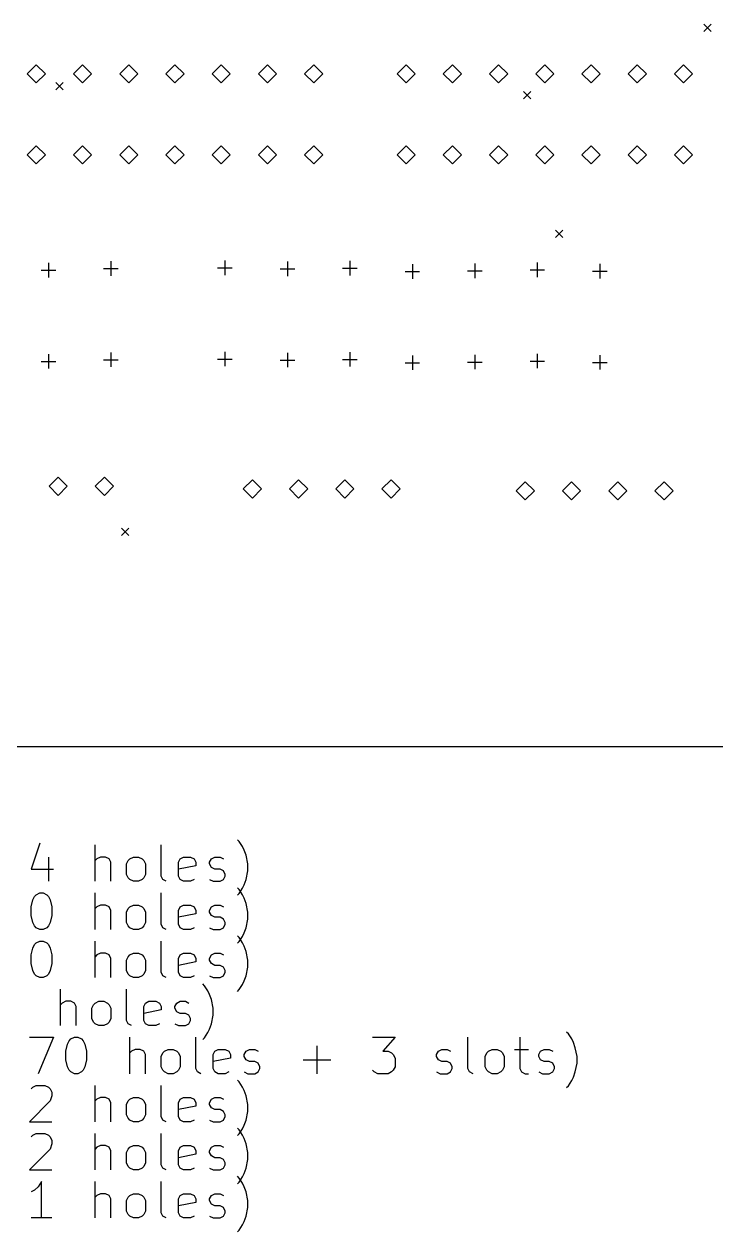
# Model space of a CAD drawing. Extents: x 114 to 269, y -161 to -28.
# Drawn here: x 152.7 to 190.7, y -161 to -94.7 of the extents above; entities that cross this region are included whole.
import ezdxf

# ---------------------------------------------------------------- set-up
doc = ezdxf.new("R2010")
doc.units = 0
doc.layers.add('BLACK', color=7, linetype='CONTINUOUS')

msp = doc.modelspace()

# ---------------------------------------------------------------- linework, layer by layer
at = {"layer": 'BLACK', "linetype": 'CONTINUOUS'}
for p, q in [((190.0197, -94.734), (190.4197, -95.134)), ((190.4197, -94.734), (190.0197, -95.134)), ((153.34, -96.96), (152.84, -97.46)), ((153.84, -97.46), (153.34, -96.96)), ((155.88, -96.96), (155.38, -97.46)), ((156.38, -97.46), (155.88, -96.96)), ((158.42, -96.96), (157.92, -97.46)), ((158.92, -97.46), (158.42, -96.96)), ((160.96, -96.96), (160.46, -97.46)), ((161.46, -97.46), (160.96, -96.96)), ((163.5, -96.96), (163, -97.46)), ((164, -97.46), (163.5, -96.96)), ((166.04, -96.96), (165.54, -97.46)), ((166.54, -97.46), (166.04, -96.96)), ((168.58, -96.96), (168.08, -97.46)), ((169.08, -97.46), (168.58, -96.96)), ((173.66, -96.96), (173.16, -97.46)), ((174.16, -97.46), (173.66, -96.96)), ((176.2, -96.96), (175.7, -97.46)), ((176.7, -97.46), (176.2, -96.96)), ((178.74, -96.96), (178.24, -97.46)), ((179.24, -97.46), (178.74, -96.96)), ((181.28, -96.96), (180.78, -97.46)), ((181.78, -97.46), (181.28, -96.96)), ((183.82, -96.96), (183.32, -97.46)), ((184.32, -97.46), (183.82, -96.96)), ((186.36, -96.96), (185.86, -97.46)), ((186.86, -97.46), (186.36, -96.96)), ((188.9, -96.96), (188.4, -97.46)), ((189.4, -97.46), (188.9, -96.96)), ((152.84, -97.46), (153.34, -97.96)), ((153.34, -97.96), (153.84, -97.46)), ((154.41, -97.933), (154.81, -98.333)), ((154.81, -97.933), (154.41, -98.333)), ((155.38, -97.46), (155.88, -97.96)), ((155.88, -97.96), (156.38, -97.46)), ((157.92, -97.46), (158.42, -97.96)), ((158.42, -97.96), (158.92, -97.46)), ((160.46, -97.46), (160.96, -97.96)), ((160.96, -97.96), (161.46, -97.46)), ((163, -97.46), (163.5, -97.96)), ((163.5, -97.96), (164, -97.46)), ((165.54, -97.46), (166.04, -97.96)), ((166.04, -97.96), (166.54, -97.46)), ((168.08, -97.46), (168.58, -97.96)), ((168.58, -97.96), (169.08, -97.46)), ((173.16, -97.46), (173.66, -97.96)), ((173.66, -97.96), (174.16, -97.46)), ((175.7, -97.46), (176.2, -97.96)), ((176.2, -97.96), (176.7, -97.46)), ((178.24, -97.46), (178.74, -97.96)), ((178.74, -97.96), (179.24, -97.46)), ((180.78, -97.46), (181.28, -97.96)), ((181.28, -97.96), (181.78, -97.46)), ((183.32, -97.46), (183.82, -97.96)), ((183.82, -97.96), (184.32, -97.46)), ((185.86, -97.46), (186.36, -97.96)), ((186.36, -97.96), (186.86, -97.46)), ((188.4, -97.46), (188.9, -97.96)), ((188.9, -97.96), (189.4, -97.46)), ((180.107, -98.4367), (180.507, -98.8367)), ((180.507, -98.4367), (180.107, -98.8367)), ((153.34, -101.405), (152.84, -101.905)), ((153.84, -101.905), (153.34, -101.405)), ((155.88, -101.405), (155.38, -101.905)), ((156.38, -101.905), (155.88, -101.405)), ((158.42, -101.405), (157.92, -101.905)), ((158.92, -101.905), (158.42, -101.405)), ((160.96, -101.405), (160.46, -101.905)), ((161.46, -101.905), (160.96, -101.405)), ((163.5, -101.405), (163, -101.905)), ((164, -101.905), (163.5, -101.405)), ((166.04, -101.405), (165.54, -101.905)), ((166.54, -101.905), (166.04, -101.405)), ((168.58, -101.405), (168.08, -101.905)), ((169.08, -101.905), (168.58, -101.405)), ((173.66, -101.405), (173.16, -101.905)), ((174.16, -101.905), (173.66, -101.405)), ((176.2, -101.405), (175.7, -101.905)), ((176.7, -101.905), (176.2, -101.405)), ((178.74, -101.405), (178.24, -101.905)), ((179.24, -101.905), (178.74, -101.405)), ((181.28, -101.405), (180.78, -101.905)), ((181.78, -101.905), (181.28, -101.405)), ((183.82, -101.405), (183.32, -101.905)), ((184.32, -101.905), (183.82, -101.405)), ((186.36, -101.405), (185.86, -101.905)), ((186.86, -101.905), (186.36, -101.405)), ((188.9, -101.405), (188.4, -101.905)), ((189.4, -101.905), (188.9, -101.405)), ((152.84, -101.905), (153.34, -102.405)), ((153.34, -102.405), (153.84, -101.905)), ((155.38, -101.905), (155.88, -102.405)), ((155.88, -102.405), (156.38, -101.905)), ((157.92, -101.905), (158.42, -102.405)), ((158.42, -102.405), (158.92, -101.905)), ((160.46, -101.905), (160.96, -102.405)), ((160.96, -102.405), (161.46, -101.905)), ((163, -101.905), (163.5, -102.405)), ((163.5, -102.405), (164, -101.905)), ((165.54, -101.905), (166.04, -102.405)), ((166.04, -102.405), (166.54, -101.905)), ((168.08, -101.905), (168.58, -102.405)), ((168.58, -102.405), (169.08, -101.905)), ((173.16, -101.905), (173.66, -102.405)), ((173.66, -102.405), (174.16, -101.905)), ((175.7, -101.905), (176.2, -102.405)), ((176.2, -102.405), (176.7, -101.905)), ((178.24, -101.905), (178.74, -102.405)), ((178.74, -102.405), (179.24, -101.905)), ((180.78, -101.905), (181.28, -102.405)), ((181.28, -102.405), (181.78, -101.905)), ((183.32, -101.905), (183.82, -102.405)), ((183.82, -102.405), (184.32, -101.905)), ((185.86, -101.905), (186.36, -102.405)), ((186.36, -102.405), (186.86, -101.905)), ((188.4, -101.905), (188.9, -102.405)), ((188.9, -102.405), (189.4, -101.905)), ((181.8635, -106.048), (182.2635, -106.448)), ((182.2635, -106.048), (181.8635, -106.448)), ((154.006, -107.845), (154.006, -108.645)), ((157.4386, -107.7533), (157.4386, -108.5533)), ((163.704, -107.7166), (163.704, -108.5166)), ((167.1366, -107.7716), (167.1366, -108.5716)), ((170.5693, -107.735), (170.5693, -108.535)), ((174.002, -107.9183), (174.002, -108.7183)), ((177.4346, -107.8816), (177.4346, -108.6816)), ((180.8673, -107.8266), (180.8673, -108.6266)), ((184.3, -107.9), (184.3, -108.7)), ((153.606, -108.245), (154.406, -108.245)), ((157.0386, -108.1533), (157.8386, -108.1533)), ((163.304, -108.1166), (164.104, -108.1166)), ((166.7366, -108.1716), (167.5366, -108.1716)), ((170.1693, -108.135), (170.9693, -108.135)), ((173.602, -108.3183), (174.402, -108.3183)), ((177.0346, -108.2816), (177.8346, -108.2816)), ((180.4673, -108.2266), (181.2673, -108.2266)), ((183.9, -108.3), (184.7, -108.3)), ((153.606, -113.245), (154.406, -113.245)), ((154.006, -112.845), (154.006, -113.645)), ((157.0386, -113.1533), (157.8386, -113.1533)), ((157.4386, -112.7533), (157.4386, -113.5533)), ((163.304, -113.1166), (164.104, -113.1166)), ((163.704, -112.7166), (163.704, -113.5166)), ((166.7366, -113.1716), (167.5366, -113.1716)), ((167.1366, -112.7716), (167.1366, -113.5716)), ((170.1693, -113.135), (170.9693, -113.135)), ((170.5693, -112.735), (170.5693, -113.535)), ((173.602, -113.3183), (174.402, -113.3183)), ((174.002, -112.9183), (174.002, -113.7183)), ((177.0346, -113.2816), (177.8346, -113.2816)), ((177.4346, -112.8816), (177.4346, -113.6816)), ((180.4673, -113.2266), (181.2673, -113.2266)), ((180.8673, -112.8266), (180.8673, -113.6266)), ((183.9, -113.3), (184.7, -113.3)), ((184.3, -112.9), (184.3, -113.7)), ((154.54, -119.6), (154.04, -120.1)), ((155.04, -120.1), (154.54, -119.6)), ((157.08, -119.6), (156.58, -120.1)), ((157.58, -120.1), (157.08, -119.6)), ((165.21, -119.75), (164.71, -120.25)), ((165.71, -120.25), (165.21, -119.75)), ((167.75, -119.75), (167.25, -120.25)), ((168.25, -120.25), (167.75, -119.75)), ((170.29, -119.75), (169.79, -120.25)), ((170.79, -120.25), (170.29, -119.75)), ((172.83, -119.75), (172.33, -120.25)), ((173.33, -120.25), (172.83, -119.75)), ((180.21, -119.85), (179.71, -120.35)), ((180.71, -120.35), (180.21, -119.85)), ((182.75, -119.85), (182.25, -120.35)), ((183.25, -120.35), (182.75, -119.85)), ((185.29, -119.85), (184.79, -120.35)), ((185.79, -120.35), (185.29, -119.85)), ((187.83, -119.85), (187.33, -120.35)), ((188.33, -120.35), (187.83, -119.85)), ((154.04, -120.1), (154.54, -120.6)), ((154.54, -120.6), (155.04, -120.1)), ((156.58, -120.1), (157.08, -120.6)), ((157.08, -120.6), (157.58, -120.1)), ((164.71, -120.25), (165.21, -120.75)), ((165.21, -120.75), (165.71, -120.25)), ((167.25, -120.25), (167.75, -120.75)), ((167.75, -120.75), (168.25, -120.25)), ((169.79, -120.25), (170.29, -120.75)), ((170.29, -120.75), (170.79, -120.25)), ((172.33, -120.25), (172.83, -120.75)), ((172.83, -120.75), (173.33, -120.25)), ((179.71, -120.35), (180.21, -120.85)), ((180.21, -120.85), (180.71, -120.35)), ((182.25, -120.35), (182.75, -120.85)), ((182.75, -120.85), (183.25, -120.35)), ((184.79, -120.35), (185.29, -120.85)), ((185.29, -120.85), (185.79, -120.35)), ((187.33, -120.35), (187.83, -120.85)), ((187.83, -120.85), (188.33, -120.35)), ((158.025, -122.4079), (158.425, -122.8079)), ((158.425, -122.4079), (158.025, -122.8079)), ((268.7, -134.4), (114.805, -134.4)), ((153.528247, -139.6946), (153.052057, -141.123171)), ((156.575867, -141.789838), (156.575867, -139.789838)), ((160.194915, -141.504123), (160.194915, -139.789838)), ((164.48063, -139.599361), (164.385392, -139.504123)), ((164.671106, -139.885076), (164.48063, -139.599361)), ((164.766344, -140.075552), (164.671106, -139.885076)), ((154.004438, -140.456504), (154.004438, -141.789838)), ((156.861581, -140.456504), (156.671105, -140.551742)), ((157.147296, -140.456504), (156.861581, -140.456504)), ((157.337772, -140.551742), (157.147296, -140.456504)), ((158.480629, -140.551742), (158.671105, -140.456504)), ((158.671105, -140.456504), (158.95682, -140.456504)), ((158.95682, -140.456504), (159.147296, -140.551742)), ((161.242534, -140.551742), (161.43301, -140.456504)), ((161.43301, -140.456504), (161.813963, -140.456504)), ((161.813963, -140.456504), (162.004439, -140.551742)), ((162.95682, -140.551742), (163.147296, -140.456504)), ((163.147296, -140.456504), (163.43301, -140.456504)), ((163.43301, -140.456504), (163.623487, -140.551742)), ((164.861582, -140.361266), (164.766344, -140.075552)), ((164.95682, -140.837457), (164.861582, -140.361266)), ((153.052057, -141.123171), (154.290152, -141.123171)), ((156.671105, -140.551742), (156.575867, -140.64698)), ((157.43301, -140.742219), (157.337772, -140.551742)), ((157.43301, -141.789838), (157.43301, -140.742219)), ((158.290153, -140.837457), (158.385391, -140.64698)), ((158.290153, -141.408885), (158.290153, -140.837457)), ((158.385391, -140.64698), (158.480629, -140.551742)), ((159.147296, -140.551742), (159.242534, -140.64698)), ((159.242534, -140.64698), (159.337772, -140.837457)), ((159.337772, -140.837457), (159.337772, -141.408885)), ((161.147296, -140.742219), (161.242534, -140.551742)), ((161.147296, -141.504123), (161.147296, -140.742219)), ((162.099677, -140.932695), (161.147296, -141.123171)), ((162.004439, -140.551742), (162.099677, -140.742219)), ((162.099677, -140.742219), (162.099677, -140.932695)), ((162.861582, -140.742219), (162.95682, -140.551742)), ((162.861582, -140.837457), (162.861582, -140.742219)), ((162.95682, -141.027933), (162.861582, -140.837457)), ((163.147296, -141.123171), (162.95682, -141.027933)), ((163.43301, -141.123171), (163.147296, -141.123171)), ((163.623487, -141.218409), (163.43301, -141.123171)), ((164.95682, -141.218409), (164.95682, -140.837457)), ((158.385391, -141.599361), (158.290153, -141.408885)), ((158.480629, -141.6946), (158.385391, -141.599361)), ((158.671105, -141.789838), (158.480629, -141.6946)), ((158.95682, -141.789838), (158.671105, -141.789838)), ((159.147296, -141.6946), (158.95682, -141.789838)), ((159.242534, -141.599361), (159.147296, -141.6946)), ((159.337772, -141.408885), (159.242534, -141.599361)), ((160.290153, -141.6946), (160.194915, -141.504123)), ((160.480629, -141.789838), (160.290153, -141.6946)), ((161.242534, -141.6946), (161.147296, -141.504123)), ((161.43301, -141.789838), (161.242534, -141.6946)), ((161.813963, -141.789838), (161.43301, -141.789838)), ((162.004439, -141.6946), (161.813963, -141.789838)), ((162.861582, -141.6946), (163.052058, -141.789838)), ((163.052058, -141.789838), (163.43301, -141.789838)), ((163.43301, -141.789838), (163.623487, -141.6946)), ((163.718725, -141.408885), (163.623487, -141.218409)), ((163.623487, -141.6946), (163.718725, -141.504123)), ((163.718725, -141.504123), (163.718725, -141.408885)), ((164.766344, -141.980314), (164.861582, -141.6946)), ((164.861582, -141.6946), (164.95682, -141.218409)), ((153.242533, -142.620314), (153.337771, -142.525076)), ((153.337771, -142.525076), (153.528247, -142.429838)), ((153.528247, -142.429838), (153.718724, -142.429838)), ((153.718724, -142.429838), (153.9092, -142.525076)), ((153.9092, -142.525076), (154.004438, -142.620314)), ((156.575867, -144.429838), (156.575867, -142.429838)), ((160.194915, -144.144123), (160.194915, -142.429838)), ((164.48063, -142.239361), (164.385392, -142.144123)), ((164.385392, -142.551742), (164.48063, -142.456504)), ((164.48063, -142.456504), (164.671106, -142.17079)), ((164.671106, -142.525076), (164.48063, -142.239361)), ((164.671106, -142.17079), (164.766344, -141.980314)), ((164.766344, -142.715552), (164.671106, -142.525076)), ((153.052057, -143.191742), (153.147295, -142.81079)), ((153.052057, -143.667933), (153.052057, -143.191742)), ((153.147295, -142.81079), (153.242533, -142.620314)), ((154.004438, -142.620314), (154.099676, -142.81079)), ((154.099676, -142.81079), (154.194914, -143.191742)), ((154.194914, -143.191742), (154.194914, -143.667933)), ((156.671105, -143.191742), (156.575867, -143.28698)), ((156.861581, -143.096504), (156.671105, -143.191742)), ((157.147296, -143.096504), (156.861581, -143.096504)), ((157.337772, -143.191742), (157.147296, -143.096504)), ((157.43301, -143.382219), (157.337772, -143.191742)), ((158.385391, -143.28698), (158.480629, -143.191742)), ((158.480629, -143.191742), (158.671105, -143.096504)), ((158.671105, -143.096504), (158.95682, -143.096504)), ((158.95682, -143.096504), (159.147296, -143.191742)), ((159.147296, -143.191742), (159.242534, -143.28698)), ((161.147296, -143.382219), (161.242534, -143.191742)), ((161.242534, -143.191742), (161.43301, -143.096504)), ((161.43301, -143.096504), (161.813963, -143.096504)), ((161.813963, -143.096504), (162.004439, -143.191742)), ((162.004439, -143.191742), (162.099677, -143.382219)), ((162.861582, -143.382219), (162.95682, -143.191742)), ((162.95682, -143.191742), (163.147296, -143.096504)), ((163.147296, -143.096504), (163.43301, -143.096504)), ((163.43301, -143.096504), (163.623487, -143.191742)), ((164.861582, -143.001266), (164.766344, -142.715552)), ((164.95682, -143.477457), (164.861582, -143.001266)), ((153.147295, -144.048885), (153.052057, -143.667933)), ((154.194914, -143.667933), (154.099676, -144.048885)), ((157.43301, -144.429838), (157.43301, -143.382219)), ((158.290153, -143.477457), (158.385391, -143.28698)), ((158.290153, -144.048885), (158.290153, -143.477457)), ((159.242534, -143.28698), (159.337772, -143.477457)), ((159.337772, -143.477457), (159.337772, -144.048885)), ((161.147296, -144.144123), (161.147296, -143.382219)), ((162.099677, -143.572695), (161.147296, -143.763171)), ((162.099677, -143.382219), (162.099677, -143.572695)), ((162.861582, -143.477457), (162.861582, -143.382219)), ((162.95682, -143.667933), (162.861582, -143.477457)), ((163.147296, -143.763171), (162.95682, -143.667933)), ((163.43301, -143.763171), (163.147296, -143.763171)), ((163.623487, -143.858409), (163.43301, -143.763171)), ((163.718725, -144.048885), (163.623487, -143.858409)), ((164.861582, -144.3346), (164.95682, -143.858409)), ((164.95682, -143.858409), (164.95682, -143.477457)), ((153.242533, -144.239361), (153.147295, -144.048885)), ((153.337771, -144.3346), (153.242533, -144.239361)), ((153.528247, -144.429838), (153.337771, -144.3346)), ((153.718724, -144.429838), (153.528247, -144.429838)), ((153.9092, -144.3346), (153.718724, -144.429838)), ((154.004438, -144.239361), (153.9092, -144.3346)), ((154.099676, -144.048885), (154.004438, -144.239361)), ((158.385391, -144.239361), (158.290153, -144.048885)), ((158.480629, -144.3346), (158.385391, -144.239361)), ((158.671105, -144.429838), (158.480629, -144.3346)), ((158.95682, -144.429838), (158.671105, -144.429838)), ((159.147296, -144.3346), (158.95682, -144.429838)), ((159.242534, -144.239361), (159.147296, -144.3346)), ((159.337772, -144.048885), (159.242534, -144.239361)), ((160.290153, -144.3346), (160.194915, -144.144123)), ((160.480629, -144.429838), (160.290153, -144.3346)), ((161.242534, -144.3346), (161.147296, -144.144123)), ((161.43301, -144.429838), (161.242534, -144.3346)), ((161.813963, -144.429838), (161.43301, -144.429838)), ((162.004439, -144.3346), (161.813963, -144.429838)), ((162.861582, -144.3346), (163.052058, -144.429838)), ((163.052058, -144.429838), (163.43301, -144.429838)), ((163.43301, -144.429838), (163.623487, -144.3346)), ((163.623487, -144.3346), (163.718725, -144.144123)), ((163.718725, -144.144123), (163.718725, -144.048885)), ((164.766344, -144.620314), (164.861582, -144.3346)), ((153.242533, -145.260314), (153.337771, -145.165076)), ((153.337771, -145.165076), (153.528247, -145.069838)), ((153.528247, -145.069838), (153.718724, -145.069838)), ((153.718724, -145.069838), (153.9092, -145.165076)), ((153.9092, -145.165076), (154.004438, -145.260314)), ((156.575867, -147.069838), (156.575867, -145.069838)), ((160.194915, -146.784123), (160.194915, -145.069838)), ((164.48063, -144.879361), (164.385392, -144.784123)), ((164.385392, -145.191742), (164.48063, -145.096504)), ((164.48063, -145.096504), (164.671106, -144.81079)), ((164.671106, -145.165076), (164.48063, -144.879361)), ((164.671106, -144.81079), (164.766344, -144.620314)), ((164.766344, -145.355552), (164.671106, -145.165076)), ((153.052057, -145.831742), (153.147295, -145.45079)), ((153.052057, -146.307933), (153.052057, -145.831742)), ((153.147295, -145.45079), (153.242533, -145.260314)), ((154.004438, -145.260314), (154.099676, -145.45079)), ((154.099676, -145.45079), (154.194914, -145.831742)), ((154.194914, -145.831742), (154.194914, -146.307933)), ((156.671105, -145.831742), (156.575867, -145.92698)), ((156.861581, -145.736504), (156.671105, -145.831742)), ((157.147296, -145.736504), (156.861581, -145.736504)), ((157.337772, -145.831742), (157.147296, -145.736504)), ((157.43301, -146.022219), (157.337772, -145.831742)), ((158.385391, -145.92698), (158.480629, -145.831742)), ((158.480629, -145.831742), (158.671105, -145.736504)), ((158.671105, -145.736504), (158.95682, -145.736504)), ((158.95682, -145.736504), (159.147296, -145.831742)), ((159.147296, -145.831742), (159.242534, -145.92698)), ((161.147296, -146.022219), (161.242534, -145.831742)), ((161.242534, -145.831742), (161.43301, -145.736504)), ((161.43301, -145.736504), (161.813963, -145.736504)), ((161.813963, -145.736504), (162.004439, -145.831742)), ((162.004439, -145.831742), (162.099677, -146.022219)), ((162.861582, -146.022219), (162.95682, -145.831742)), ((162.95682, -145.831742), (163.147296, -145.736504)), ((163.147296, -145.736504), (163.43301, -145.736504)), ((163.43301, -145.736504), (163.623487, -145.831742)), ((164.861582, -145.641266), (164.766344, -145.355552)), ((164.95682, -146.117457), (164.861582, -145.641266)), ((153.147295, -146.688885), (153.052057, -146.307933)), ((154.194914, -146.307933), (154.099676, -146.688885)), ((157.43301, -147.069838), (157.43301, -146.022219)), ((158.290153, -146.117457), (158.385391, -145.92698)), ((158.290153, -146.688885), (158.290153, -146.117457)), ((159.242534, -145.92698), (159.337772, -146.117457)), ((159.337772, -146.117457), (159.337772, -146.688885)), ((161.147296, -146.784123), (161.147296, -146.022219)), ((162.099677, -146.212695), (161.147296, -146.403171)), ((162.099677, -146.022219), (162.099677, -146.212695)), ((162.861582, -146.117457), (162.861582, -146.022219)), ((162.95682, -146.307933), (162.861582, -146.117457)), ((163.147296, -146.403171), (162.95682, -146.307933)), ((163.43301, -146.403171), (163.147296, -146.403171)), ((163.623487, -146.498409), (163.43301, -146.403171)), ((163.718725, -146.688885), (163.623487, -146.498409)), ((164.861582, -146.9746), (164.95682, -146.498409)), ((164.95682, -146.498409), (164.95682, -146.117457)), ((153.242533, -146.879361), (153.147295, -146.688885)), ((153.337771, -146.9746), (153.242533, -146.879361)), ((153.528247, -147.069838), (153.337771, -146.9746)), ((153.718724, -147.069838), (153.528247, -147.069838)), ((153.9092, -146.9746), (153.718724, -147.069838)), ((154.004438, -146.879361), (153.9092, -146.9746)), ((154.099676, -146.688885), (154.004438, -146.879361)), ((158.385391, -146.879361), (158.290153, -146.688885)), ((158.480629, -146.9746), (158.385391, -146.879361)), ((158.671105, -147.069838), (158.480629, -146.9746)), ((158.95682, -147.069838), (158.671105, -147.069838)), ((159.147296, -146.9746), (158.95682, -147.069838)), ((159.242534, -146.879361), (159.147296, -146.9746)), ((159.337772, -146.688885), (159.242534, -146.879361)), ((160.290153, -146.9746), (160.194915, -146.784123)), ((160.480629, -147.069838), (160.290153, -146.9746)), ((161.242534, -146.9746), (161.147296, -146.784123)), ((161.43301, -147.069838), (161.242534, -146.9746)), ((161.813963, -147.069838), (161.43301, -147.069838)), ((162.004439, -146.9746), (161.813963, -147.069838)), ((162.861582, -146.9746), (163.052058, -147.069838)), ((163.052058, -147.069838), (163.43301, -147.069838)), ((163.43301, -147.069838), (163.623487, -146.9746)), ((163.623487, -146.9746), (163.718725, -146.784123)), ((163.718725, -146.784123), (163.718725, -146.688885)), ((164.766344, -147.260314), (164.861582, -146.9746)), ((154.671105, -149.709838), (154.671105, -147.709838)), ((158.290153, -149.424123), (158.290153, -147.709838)), ((162.575868, -147.519361), (162.48063, -147.424123)), ((162.766344, -147.805076), (162.575868, -147.519361)), ((162.861582, -147.995552), (162.766344, -147.805076)), ((164.385392, -147.831742), (164.48063, -147.736504)), ((164.48063, -147.736504), (164.671106, -147.45079)), ((164.671106, -147.45079), (164.766344, -147.260314)), ((154.766343, -148.471742), (154.671105, -148.56698)), ((154.956819, -148.376504), (154.766343, -148.471742)), ((155.242534, -148.376504), (154.956819, -148.376504)), ((155.43301, -148.471742), (155.242534, -148.376504)), ((155.528248, -148.662219), (155.43301, -148.471742)), ((156.480629, -148.56698), (156.575867, -148.471742)), ((156.575867, -148.471742), (156.766343, -148.376504)), ((156.766343, -148.376504), (157.052058, -148.376504)), ((157.052058, -148.376504), (157.242534, -148.471742)), ((157.242534, -148.471742), (157.337772, -148.56698)), ((159.242534, -148.662219), (159.337772, -148.471742)), ((159.337772, -148.471742), (159.528248, -148.376504)), ((159.528248, -148.376504), (159.909201, -148.376504)), ((159.909201, -148.376504), (160.099677, -148.471742)), ((160.099677, -148.471742), (160.194915, -148.662219)), ((160.95682, -148.662219), (161.052058, -148.471742)), ((161.052058, -148.471742), (161.242534, -148.376504)), ((161.242534, -148.376504), (161.528248, -148.376504)), ((161.528248, -148.376504), (161.718725, -148.471742)), ((162.95682, -148.281266), (162.861582, -147.995552)), ((163.052058, -148.757457), (162.95682, -148.281266)), ((155.528248, -149.709838), (155.528248, -148.662219)), ((156.385391, -148.757457), (156.480629, -148.56698)), ((156.385391, -149.328885), (156.385391, -148.757457)), ((157.337772, -148.56698), (157.43301, -148.757457)), ((157.43301, -148.757457), (157.43301, -149.328885)), ((159.242534, -149.424123), (159.242534, -148.662219)), ((160.194915, -148.852695), (159.242534, -149.043171)), ((160.194915, -148.662219), (160.194915, -148.852695)), ((160.95682, -148.757457), (160.95682, -148.662219)), ((161.052058, -148.947933), (160.95682, -148.757457)), ((161.242534, -149.043171), (161.052058, -148.947933)), ((161.528248, -149.043171), (161.242534, -149.043171)), ((161.718725, -149.138409), (161.528248, -149.043171)), ((161.813963, -149.328885), (161.718725, -149.138409)), ((162.95682, -149.6146), (163.052058, -149.138409)), ((163.052058, -149.138409), (163.052058, -148.757457)), ((156.480629, -149.519361), (156.385391, -149.328885)), ((156.575867, -149.6146), (156.480629, -149.519361)), ((156.766343, -149.709838), (156.575867, -149.6146)), ((157.052058, -149.709838), (156.766343, -149.709838)), ((157.242534, -149.6146), (157.052058, -149.709838)), ((157.337772, -149.519361), (157.242534, -149.6146)), ((157.43301, -149.328885), (157.337772, -149.519361)), ((158.385391, -149.6146), (158.290153, -149.424123)), ((158.575867, -149.709838), (158.385391, -149.6146)), ((159.337772, -149.6146), (159.242534, -149.424123)), ((159.528248, -149.709838), (159.337772, -149.6146)), ((159.909201, -149.709838), (159.528248, -149.709838)), ((160.099677, -149.6146), (159.909201, -149.709838)), ((160.95682, -149.6146), (161.147296, -149.709838)), ((161.147296, -149.709838), (161.528248, -149.709838)), ((161.528248, -149.709838), (161.718725, -149.6146)), ((161.718725, -149.6146), (161.813963, -149.424123)), ((161.813963, -149.424123), (161.813963, -149.328885)), ((162.861582, -149.900314), (162.95682, -149.6146)), ((152.956819, -150.349838), (154.290152, -150.349838)), ((154.290152, -150.349838), (153.433009, -152.349838)), ((155.147295, -150.540314), (155.242533, -150.445076)), ((155.242533, -150.445076), (155.433009, -150.349838)), ((155.433009, -150.349838), (155.623486, -150.349838)), ((155.623486, -150.349838), (155.813962, -150.445076)), ((155.813962, -150.445076), (155.9092, -150.540314)), ((158.480629, -152.349838), (158.480629, -150.349838)), ((162.099677, -152.064123), (162.099677, -150.349838)), ((162.48063, -150.471742), (162.575868, -150.376504)), ((162.575868, -150.376504), (162.766344, -150.09079)), ((162.766344, -150.09079), (162.861582, -149.900314)), ((171.813964, -150.349838), (173.052059, -150.349838)), ((173.052059, -150.349838), (172.385392, -151.111742)), ((177.05206, -152.064123), (177.05206, -150.349838)), ((179.909203, -150.349838), (179.909203, -152.064123)), ((182.57587, -150.159361), (182.480632, -150.064123)), ((182.766346, -150.445076), (182.57587, -150.159361)), ((182.861584, -150.635552), (182.766346, -150.445076)), ((154.956819, -151.111742), (155.052057, -150.73079)), ((154.956819, -151.587933), (154.956819, -151.111742)), ((155.052057, -150.73079), (155.147295, -150.540314)), ((155.9092, -150.540314), (156.004438, -150.73079)), ((156.004438, -150.73079), (156.099676, -151.111742)), ((156.099676, -151.111742), (156.099676, -151.587933)), ((158.575867, -151.111742), (158.480629, -151.20698)), ((158.766343, -151.016504), (158.575867, -151.111742)), ((159.052058, -151.016504), (158.766343, -151.016504)), ((159.242534, -151.111742), (159.052058, -151.016504)), ((159.337772, -151.302219), (159.242534, -151.111742)), ((160.290153, -151.20698), (160.385391, -151.111742)), ((160.385391, -151.111742), (160.575867, -151.016504)), ((160.575867, -151.016504), (160.861582, -151.016504)), ((160.861582, -151.016504), (161.052058, -151.111742)), ((161.052058, -151.111742), (161.147296, -151.20698)), ((163.052058, -151.302219), (163.147296, -151.111742)), ((163.147296, -151.111742), (163.337772, -151.016504)), ((163.337772, -151.016504), (163.718725, -151.016504)), ((163.718725, -151.016504), (163.909201, -151.111742)), ((163.909201, -151.111742), (164.004439, -151.302219)), ((164.766344, -151.302219), (164.861582, -151.111742)), ((164.861582, -151.111742), (165.052058, -151.016504)), ((165.052058, -151.016504), (165.337772, -151.016504)), ((165.337772, -151.016504), (165.528249, -151.111742)), ((168.766345, -152.349838), (168.766345, -150.826028)), ((172.385392, -151.111742), (172.671107, -151.111742)), ((172.671107, -151.111742), (172.861583, -151.20698)), ((175.337774, -151.302219), (175.433012, -151.111742)), ((175.433012, -151.111742), (175.623488, -151.016504)), ((175.623488, -151.016504), (175.909202, -151.016504)), ((175.909202, -151.016504), (176.099679, -151.111742)), ((178.099679, -151.20698), (178.194917, -151.111742)), ((178.194917, -151.111742), (178.385393, -151.016504)), ((178.385393, -151.016504), (178.671108, -151.016504)), ((178.671108, -151.016504), (178.861584, -151.111742)), ((178.861584, -151.111742), (178.956822, -151.20698)), ((179.623489, -151.016504), (180.385393, -151.016504)), ((180.956822, -151.302219), (181.05206, -151.111742)), ((181.05206, -151.111742), (181.242536, -151.016504)), ((181.242536, -151.016504), (181.52825, -151.016504)), ((181.52825, -151.016504), (181.718727, -151.111742)), ((182.956822, -150.921266), (182.861584, -150.635552)), ((183.05206, -151.397457), (182.956822, -150.921266)), ((155.052057, -151.968885), (154.956819, -151.587933)), ((156.099676, -151.587933), (156.004438, -151.968885)), ((159.337772, -152.349838), (159.337772, -151.302219)), ((160.194915, -151.397457), (160.290153, -151.20698)), ((160.194915, -151.968885), (160.194915, -151.397457)), ((161.147296, -151.20698), (161.242534, -151.397457)), ((161.242534, -151.397457), (161.242534, -151.968885)), ((163.052058, -152.064123), (163.052058, -151.302219)), ((164.004439, -151.492695), (163.052058, -151.683171)), ((164.004439, -151.302219), (164.004439, -151.492695)), ((164.766344, -151.397457), (164.766344, -151.302219)), ((164.861582, -151.587933), (164.766344, -151.397457)), ((165.052058, -151.683171), (164.861582, -151.587933)), ((165.337772, -151.683171), (165.052058, -151.683171)), ((165.528249, -151.778409), (165.337772, -151.683171)), ((165.623487, -151.968885), (165.528249, -151.778409)), ((168.00444, -151.587933), (169.52825, -151.587933)), ((172.861583, -151.20698), (172.956821, -151.302219)), ((172.956821, -151.302219), (173.052059, -151.492695)), ((173.052059, -151.492695), (173.052059, -151.968885)), ((175.337774, -151.397457), (175.337774, -151.302219)), ((175.433012, -151.587933), (175.337774, -151.397457)), ((175.623488, -151.683171), (175.433012, -151.587933)), ((175.909202, -151.683171), (175.623488, -151.683171)), ((176.099679, -151.778409), (175.909202, -151.683171)), ((176.194917, -151.968885), (176.099679, -151.778409)), ((178.004441, -151.397457), (178.099679, -151.20698)), ((178.004441, -151.968885), (178.004441, -151.397457)), ((178.956822, -151.20698), (179.05206, -151.397457)), ((179.05206, -151.397457), (179.05206, -151.968885)), ((180.956822, -151.397457), (180.956822, -151.302219)), ((181.05206, -151.587933), (180.956822, -151.397457)), ((181.242536, -151.683171), (181.05206, -151.587933)), ((181.52825, -151.683171), (181.242536, -151.683171)), ((181.718727, -151.778409), (181.52825, -151.683171)), ((181.813965, -151.968885), (181.718727, -151.778409)), ((182.956822, -152.2546), (183.05206, -151.778409)), ((183.05206, -151.778409), (183.05206, -151.397457)), ((155.147295, -152.159361), (155.052057, -151.968885)), ((155.242533, -152.2546), (155.147295, -152.159361)), ((155.433009, -152.349838), (155.242533, -152.2546)), ((155.623486, -152.349838), (155.433009, -152.349838)), ((155.813962, -152.2546), (155.623486, -152.349838)), ((155.9092, -152.159361), (155.813962, -152.2546)), ((156.004438, -151.968885), (155.9092, -152.159361)), ((160.290153, -152.159361), (160.194915, -151.968885)), ((160.385391, -152.2546), (160.290153, -152.159361)), ((160.575867, -152.349838), (160.385391, -152.2546)), ((160.861582, -152.349838), (160.575867, -152.349838)), ((161.052058, -152.2546), (160.861582, -152.349838)), ((161.147296, -152.159361), (161.052058, -152.2546)), ((161.242534, -151.968885), (161.147296, -152.159361)), ((162.194915, -152.2546), (162.099677, -152.064123)), ((162.385391, -152.349838), (162.194915, -152.2546)), ((163.147296, -152.2546), (163.052058, -152.064123)), ((163.337772, -152.349838), (163.147296, -152.2546)), ((163.718725, -152.349838), (163.337772, -152.349838)), ((163.909201, -152.2546), (163.718725, -152.349838)), ((164.766344, -152.2546), (164.95682, -152.349838)), ((164.95682, -152.349838), (165.337772, -152.349838)), ((165.337772, -152.349838), (165.528249, -152.2546)), ((165.528249, -152.2546), (165.623487, -152.064123)), ((165.623487, -152.064123), (165.623487, -151.968885)), ((171.909202, -152.2546), (171.813964, -152.159361)), ((172.099678, -152.349838), (171.909202, -152.2546)), ((172.671107, -152.349838), (172.099678, -152.349838)), ((172.861583, -152.2546), (172.671107, -152.349838)), ((172.956821, -152.159361), (172.861583, -152.2546)), ((173.052059, -151.968885), (172.956821, -152.159361)), ((175.337774, -152.2546), (175.52825, -152.349838)), ((175.52825, -152.349838), (175.909202, -152.349838)), ((175.909202, -152.349838), (176.099679, -152.2546)), ((176.099679, -152.2546), (176.194917, -152.064123)), ((176.194917, -152.064123), (176.194917, -151.968885)), ((177.147298, -152.2546), (177.05206, -152.064123)), ((177.337774, -152.349838), (177.147298, -152.2546)), ((178.099679, -152.159361), (178.004441, -151.968885)), ((178.194917, -152.2546), (178.099679, -152.159361)), ((178.385393, -152.349838), (178.194917, -152.2546)), ((178.671108, -152.349838), (178.385393, -152.349838)), ((178.861584, -152.2546), (178.671108, -152.349838)), ((178.956822, -152.159361), (178.861584, -152.2546)), ((179.05206, -151.968885), (178.956822, -152.159361)), ((179.909203, -152.064123), (180.004441, -152.2546)), ((180.004441, -152.2546), (180.194917, -152.349838)), ((180.194917, -152.349838), (180.385393, -152.349838)), ((180.956822, -152.2546), (181.147298, -152.349838)), ((181.147298, -152.349838), (181.52825, -152.349838)), ((181.52825, -152.349838), (181.718727, -152.2546)), ((181.718727, -152.2546), (181.813965, -152.064123)), ((181.813965, -152.064123), (181.813965, -151.968885)), ((182.861584, -152.540314), (182.956822, -152.2546)), ((153.052057, -153.180314), (153.147295, -153.085076)), ((153.147295, -153.085076), (153.337771, -152.989838)), ((153.337771, -152.989838), (153.813962, -152.989838)), ((153.813962, -152.989838), (154.004438, -153.085076)), ((154.004438, -153.085076), (154.099676, -153.180314)), ((156.575867, -154.989838), (156.575867, -152.989838)), ((160.194915, -154.704123), (160.194915, -152.989838)), ((164.48063, -152.799361), (164.385392, -152.704123)), ((164.671106, -153.085076), (164.48063, -152.799361)), ((164.766344, -153.275552), (164.671106, -153.085076)), ((182.480632, -153.111742), (182.57587, -153.016504)), ((182.57587, -153.016504), (182.766346, -152.73079)), ((182.766346, -152.73079), (182.861584, -152.540314)), ((154.099676, -153.180314), (154.194914, -153.37079)), ((154.194914, -153.561266), (154.099676, -153.84698)), ((154.194914, -153.37079), (154.194914, -153.561266)), ((156.671105, -153.751742), (156.575867, -153.84698)), ((156.861581, -153.656504), (156.671105, -153.751742)), ((157.147296, -153.656504), (156.861581, -153.656504)), ((157.337772, -153.751742), (157.147296, -153.656504)), ((157.43301, -153.942219), (157.337772, -153.751742)), ((158.385391, -153.84698), (158.480629, -153.751742)), ((158.480629, -153.751742), (158.671105, -153.656504)), ((158.671105, -153.656504), (158.95682, -153.656504)), ((158.95682, -153.656504), (159.147296, -153.751742)), ((159.147296, -153.751742), (159.242534, -153.84698)), ((161.147296, -153.942219), (161.242534, -153.751742)), ((161.242534, -153.751742), (161.43301, -153.656504)), ((161.43301, -153.656504), (161.813963, -153.656504)), ((161.813963, -153.656504), (162.004439, -153.751742)), ((162.004439, -153.751742), (162.099677, -153.942219)), ((162.861582, -153.942219), (162.95682, -153.751742)), ((162.95682, -153.751742), (163.147296, -153.656504)), ((163.147296, -153.656504), (163.43301, -153.656504)), ((163.43301, -153.656504), (163.623487, -153.751742)), ((164.861582, -153.561266), (164.766344, -153.275552)), ((164.95682, -154.037457), (164.861582, -153.561266)), ((154.099676, -153.84698), (152.956819, -154.989838)), ((157.43301, -154.989838), (157.43301, -153.942219)), ((158.290153, -154.037457), (158.385391, -153.84698)), ((158.290153, -154.608885), (158.290153, -154.037457)), ((159.242534, -153.84698), (159.337772, -154.037457)), ((159.337772, -154.037457), (159.337772, -154.608885)), ((161.147296, -154.704123), (161.147296, -153.942219)), ((162.099677, -154.132695), (161.147296, -154.323171)), ((162.099677, -153.942219), (162.099677, -154.132695)), ((162.861582, -154.037457), (162.861582, -153.942219)), ((162.95682, -154.227933), (162.861582, -154.037457)), ((163.147296, -154.323171), (162.95682, -154.227933)), ((163.43301, -154.323171), (163.147296, -154.323171)), ((163.623487, -154.418409), (163.43301, -154.323171)), ((163.718725, -154.608885), (163.623487, -154.418409)), ((164.861582, -154.8946), (164.95682, -154.418409)), ((164.95682, -154.418409), (164.95682, -154.037457)), ((152.956819, -154.989838), (154.194914, -154.989838)), ((158.385391, -154.799361), (158.290153, -154.608885)), ((158.480629, -154.8946), (158.385391, -154.799361)), ((158.671105, -154.989838), (158.480629, -154.8946)), ((158.95682, -154.989838), (158.671105, -154.989838)), ((159.147296, -154.8946), (158.95682, -154.989838)), ((159.242534, -154.799361), (159.147296, -154.8946)), ((159.337772, -154.608885), (159.242534, -154.799361)), ((160.290153, -154.8946), (160.194915, -154.704123)), ((160.480629, -154.989838), (160.290153, -154.8946)), ((161.242534, -154.8946), (161.147296, -154.704123)), ((161.43301, -154.989838), (161.242534, -154.8946)), ((161.813963, -154.989838), (161.43301, -154.989838)), ((162.004439, -154.8946), (161.813963, -154.989838)), ((162.861582, -154.8946), (163.052058, -154.989838)), ((163.052058, -154.989838), (163.43301, -154.989838)), ((163.43301, -154.989838), (163.623487, -154.8946)), ((163.623487, -154.8946), (163.718725, -154.704123)), ((163.718725, -154.704123), (163.718725, -154.608885)), ((164.766344, -155.180314), (164.861582, -154.8946)), ((153.052057, -155.820314), (153.147295, -155.725076)), ((153.147295, -155.725076), (153.337771, -155.629838)), ((153.337771, -155.629838), (153.813962, -155.629838)), ((153.813962, -155.629838), (154.004438, -155.725076)), ((154.004438, -155.725076), (154.099676, -155.820314)), ((156.575867, -157.629838), (156.575867, -155.629838)), ((160.194915, -157.344123), (160.194915, -155.629838)), ((164.48063, -155.439361), (164.385392, -155.344123)), ((164.385392, -155.751742), (164.48063, -155.656504)), ((164.48063, -155.656504), (164.671106, -155.37079)), ((164.671106, -155.725076), (164.48063, -155.439361)), ((164.671106, -155.37079), (164.766344, -155.180314)), ((164.766344, -155.915552), (164.671106, -155.725076)), ((154.099676, -155.820314), (154.194914, -156.01079)), ((154.194914, -156.201266), (154.099676, -156.48698)), ((154.194914, -156.01079), (154.194914, -156.201266)), ((156.671105, -156.391742), (156.575867, -156.48698)), ((156.861581, -156.296504), (156.671105, -156.391742)), ((157.147296, -156.296504), (156.861581, -156.296504)), ((157.337772, -156.391742), (157.147296, -156.296504)), ((157.43301, -156.582219), (157.337772, -156.391742)), ((158.385391, -156.48698), (158.480629, -156.391742)), ((158.480629, -156.391742), (158.671105, -156.296504)), ((158.671105, -156.296504), (158.95682, -156.296504)), ((158.95682, -156.296504), (159.147296, -156.391742)), ((159.147296, -156.391742), (159.242534, -156.48698)), ((161.147296, -156.582219), (161.242534, -156.391742)), ((161.242534, -156.391742), (161.43301, -156.296504)), ((161.43301, -156.296504), (161.813963, -156.296504)), ((161.813963, -156.296504), (162.004439, -156.391742)), ((162.004439, -156.391742), (162.099677, -156.582219)), ((162.861582, -156.582219), (162.95682, -156.391742)), ((162.95682, -156.391742), (163.147296, -156.296504)), ((163.147296, -156.296504), (163.43301, -156.296504)), ((163.43301, -156.296504), (163.623487, -156.391742)), ((164.861582, -156.201266), (164.766344, -155.915552)), ((164.95682, -156.677457), (164.861582, -156.201266)), ((154.099676, -156.48698), (152.956819, -157.629838)), ((157.43301, -157.629838), (157.43301, -156.582219)), ((158.290153, -156.677457), (158.385391, -156.48698)), ((158.290153, -157.248885), (158.290153, -156.677457)), ((159.242534, -156.48698), (159.337772, -156.677457)), ((159.337772, -156.677457), (159.337772, -157.248885)), ((161.147296, -157.344123), (161.147296, -156.582219)), ((162.099677, -156.772695), (161.147296, -156.963171)), ((162.099677, -156.582219), (162.099677, -156.772695)), ((162.861582, -156.677457), (162.861582, -156.582219)), ((162.95682, -156.867933), (162.861582, -156.677457)), ((163.147296, -156.963171), (162.95682, -156.867933)), ((163.43301, -156.963171), (163.147296, -156.963171)), ((163.623487, -157.058409), (163.43301, -156.963171)), ((163.718725, -157.248885), (163.623487, -157.058409)), ((164.861582, -157.5346), (164.95682, -157.058409)), ((164.95682, -157.058409), (164.95682, -156.677457)), ((152.956819, -157.629838), (154.194914, -157.629838)), ((158.385391, -157.439361), (158.290153, -157.248885)), ((158.480629, -157.5346), (158.385391, -157.439361)), ((158.671105, -157.629838), (158.480629, -157.5346)), ((158.95682, -157.629838), (158.671105, -157.629838)), ((159.147296, -157.5346), (158.95682, -157.629838)), ((159.242534, -157.439361), (159.147296, -157.5346)), ((159.337772, -157.248885), (159.242534, -157.439361)), ((160.290153, -157.5346), (160.194915, -157.344123)), ((160.480629, -157.629838), (160.290153, -157.5346)), ((161.242534, -157.5346), (161.147296, -157.344123)), ((161.43301, -157.629838), (161.242534, -157.5346)), ((161.813963, -157.629838), (161.43301, -157.629838)), ((162.004439, -157.5346), (161.813963, -157.629838)), ((162.861582, -157.5346), (163.052058, -157.629838)), ((163.052058, -157.629838), (163.43301, -157.629838)), ((163.43301, -157.629838), (163.623487, -157.5346)), ((163.623487, -157.5346), (163.718725, -157.344123)), ((163.718725, -157.344123), (163.718725, -157.248885)), ((164.766344, -157.820314), (164.861582, -157.5346)), ((153.623485, -158.269838), (153.433009, -158.555552)), ((153.623485, -160.269838), (153.623485, -158.269838)), ((156.575867, -160.269838), (156.575867, -158.269838)), ((160.194915, -159.984123), (160.194915, -158.269838)), ((164.48063, -158.079361), (164.385392, -157.984123)), ((164.385392, -158.391742), (164.48063, -158.296504)), ((164.48063, -158.296504), (164.671106, -158.01079)), ((164.671106, -158.365076), (164.48063, -158.079361)), ((164.671106, -158.01079), (164.766344, -157.820314)), ((164.766344, -158.555552), (164.671106, -158.365076)), ((153.242533, -158.746028), (153.052057, -158.841266)), ((153.433009, -158.555552), (153.242533, -158.746028)), ((156.671105, -159.031742), (156.575867, -159.12698)), ((156.861581, -158.936504), (156.671105, -159.031742)), ((157.147296, -158.936504), (156.861581, -158.936504)), ((157.337772, -159.031742), (157.147296, -158.936504)), ((157.43301, -159.222219), (157.337772, -159.031742)), ((158.385391, -159.12698), (158.480629, -159.031742)), ((158.480629, -159.031742), (158.671105, -158.936504)), ((158.671105, -158.936504), (158.95682, -158.936504)), ((158.95682, -158.936504), (159.147296, -159.031742)), ((159.147296, -159.031742), (159.242534, -159.12698)), ((161.147296, -159.222219), (161.242534, -159.031742)), ((161.242534, -159.031742), (161.43301, -158.936504)), ((161.43301, -158.936504), (161.813963, -158.936504)), ((161.813963, -158.936504), (162.004439, -159.031742)), ((162.004439, -159.031742), (162.099677, -159.222219)), ((162.861582, -159.222219), (162.95682, -159.031742)), ((162.95682, -159.031742), (163.147296, -158.936504)), ((163.147296, -158.936504), (163.43301, -158.936504)), ((163.43301, -158.936504), (163.623487, -159.031742)), ((164.861582, -158.841266), (164.766344, -158.555552)), ((164.95682, -159.317457), (164.861582, -158.841266)), ((157.43301, -160.269838), (157.43301, -159.222219)), ((158.290153, -159.317457), (158.385391, -159.12698)), ((158.290153, -159.888885), (158.290153, -159.317457)), ((159.242534, -159.12698), (159.337772, -159.317457)), ((159.337772, -159.317457), (159.337772, -159.888885)), ((161.147296, -159.984123), (161.147296, -159.222219)), ((162.099677, -159.412695), (161.147296, -159.603171)), ((162.099677, -159.222219), (162.099677, -159.412695)), ((162.861582, -159.317457), (162.861582, -159.222219)), ((162.95682, -159.507933), (162.861582, -159.317457)), ((163.147296, -159.603171), (162.95682, -159.507933)), ((163.43301, -159.603171), (163.147296, -159.603171)), ((163.623487, -159.698409), (163.43301, -159.603171)), ((163.718725, -159.888885), (163.623487, -159.698409)), ((164.861582, -160.1746), (164.95682, -159.698409)), ((164.95682, -159.698409), (164.95682, -159.317457)), ((154.194914, -160.269838), (153.052057, -160.269838)), ((158.385391, -160.079361), (158.290153, -159.888885)), ((158.480629, -160.1746), (158.385391, -160.079361)), ((158.671105, -160.269838), (158.480629, -160.1746)), ((158.95682, -160.269838), (158.671105, -160.269838)), ((159.147296, -160.1746), (158.95682, -160.269838)), ((159.242534, -160.079361), (159.147296, -160.1746)), ((159.337772, -159.888885), (159.242534, -160.079361)), ((160.290153, -160.1746), (160.194915, -159.984123)), ((160.480629, -160.269838), (160.290153, -160.1746)), ((161.242534, -160.1746), (161.147296, -159.984123)), ((161.43301, -160.269838), (161.242534, -160.1746)), ((161.813963, -160.269838), (161.43301, -160.269838)), ((162.004439, -160.1746), (161.813963, -160.269838)), ((162.861582, -160.1746), (163.052058, -160.269838)), ((163.052058, -160.269838), (163.43301, -160.269838)), ((163.43301, -160.269838), (163.623487, -160.1746)), ((163.623487, -160.1746), (163.718725, -159.984123)), ((163.718725, -159.984123), (163.718725, -159.888885)), ((164.766344, -160.460314), (164.861582, -160.1746)), ((164.385392, -161.031742), (164.48063, -160.936504)), ((164.48063, -160.936504), (164.671106, -160.65079)), ((164.671106, -160.65079), (164.766344, -160.460314))]:
    msp.add_line(p, q, dxfattribs=at)

doc.saveas('drawing.dxf')
